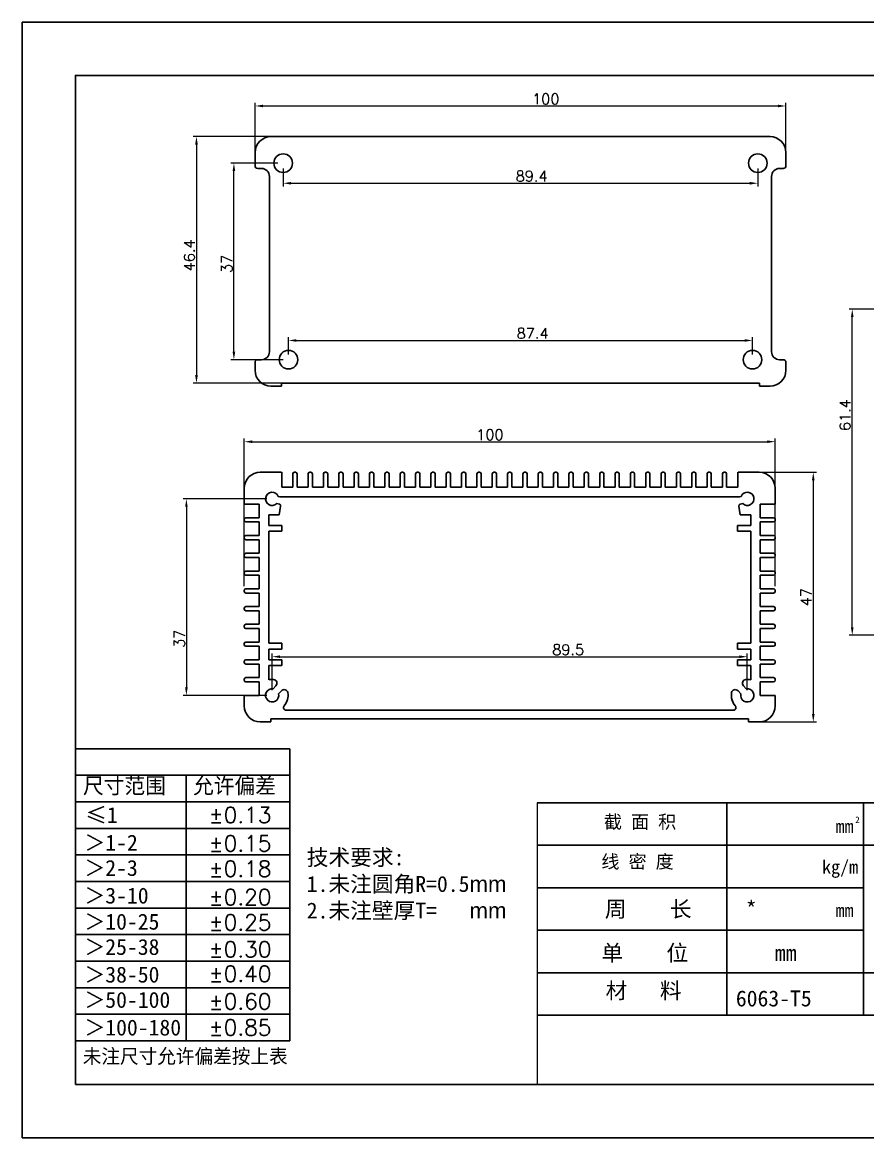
# Model space of a CAD drawing. Header units: millimetres. Extents: x 2501 to 3137, y 385 to 1054.
# Drawn here: x 2840.1 to 2999.3, y 384.6 to 594.6 of the extents above; entities that cross this region are included whole.
import ezdxf

# ---------------------------------------------------------------- set-up
doc = ezdxf.new("R2010")
doc.units = ezdxf.units.MM
doc.header["$PDMODE"] = 2
doc.header["$PDSIZE"] = 3
doc.styles.get("Standard").update_dxf_attribs({"font": 'txt.shx', "height": 2})
doc.dimstyles.new('ISO-25$0', dxfattribs={"dimtxt": 3.5, "dimasz": 1.5, "dimexe": 0.6, "dimexo": 1, "dimgap": 0.3, "dimtad": 1, "dimdsep": 46, "dimtxsty": 'Standard', "dimcen": 0, "dimclrd": 256, "dimclre": 256, "dimclrt": 256, "dimaunit": 1, "dimadec": 0, "dimazin": 3, "dimtfac": 1, "dimtofl": 0, "dimtmove": 0, "dimatfit": 3, "dimfxl": 0, "dimlwd": 9, "dimlwe": 9, "dimarcsym": 0})

# ---------------------------------------------------------------- blocks, each defined once
blk = doc.blocks.new('*D1')
at = {"lineweight": 9}
for p, q in [((2886.13, 504.83), (2870.37, 504.83)), ((2870.97, 503.33), (2870.97, 469.33)), ((2886.13, 467.83), (2870.37, 467.83))]:
    blk.add_line(p, q, dxfattribs=at)
for points in [[(2870.72, 503.33), (2871.22, 503.33), (2870.97, 504.83)], [(2870.72, 469.33), (2871.22, 469.33), (2870.97, 467.83)]]:
    blk.add_solid(points)
at = {"layer": 'Defpoints', "color": 0}
for p in [(2887.13, 504.83), (2870.97, 467.83), (2887.13, 467.83)]:
    blk.add_point(p, dxfattribs=at)
at = {"insert": (2869.65, 478.49), "char_height": 2, "attachment_point": 5, "rotation": 90}
blk.add_mtext('37', dxfattribs=at)
blk = doc.blocks.new('*D2')
at = {"lineweight": 9}
for p, q in [((2977.88, 509.83), (2989.65, 509.83)), ((2989.05, 508.33), (2989.05, 464.33)), ((2977.88, 462.83), (2989.65, 462.83))]:
    blk.add_line(p, q, dxfattribs=at)
for points in [[(2988.8, 508.33), (2989.3, 508.33), (2989.05, 509.83)], [(2988.8, 464.33), (2989.3, 464.33), (2989.05, 462.83)]]:
    blk.add_solid(points)
at = {"layer": 'Defpoints', "color": 0}
for p in [(2976.88, 509.83), (2976.88, 462.83), (2989.05, 462.83)]:
    blk.add_point(p, dxfattribs=at)
at = {"insert": (2987.71, 486.33), "char_height": 2, "attachment_point": 5, "rotation": 90}
blk.add_mtext('47', dxfattribs=at)
blk = doc.blocks.new('*D3')
at = {"lineweight": 9}
for p, q in [((2887.13, 468.83), (2887.13, 475.71)), ((2888.63, 475.11), (2975.13, 475.11)), ((2976.63, 468.83), (2976.63, 475.71))]:
    blk.add_line(p, q, dxfattribs=at)
for points in [[(2888.63, 475.36), (2888.63, 474.86), (2887.13, 475.11)], [(2975.13, 475.36), (2975.13, 474.86), (2976.63, 475.11)]]:
    blk.add_solid(points)
at = {"layer": 'Defpoints', "color": 0}
for p in [(2976.63, 475.11), (2887.13, 467.83), (2976.63, 467.83)]:
    blk.add_point(p, dxfattribs=at)
at = {"insert": (2942.89, 476.43), "char_height": 2, "attachment_point": 5}
blk.add_mtext('89.5', dxfattribs=at)
blk = doc.blocks.new('*D4')
at = {"lineweight": 9}
for p, q in [((2890.2, 532.03), (2890.2, 535.25)), ((2891.7, 534.65), (2976.1, 534.65)), ((2977.6, 532.03), (2977.6, 535.25))]:
    blk.add_line(p, q, dxfattribs=at)
for points in [[(2891.7, 534.9), (2891.7, 534.4), (2890.2, 534.65)], [(2976.1, 534.9), (2976.1, 534.4), (2977.6, 534.65)]]:
    blk.add_solid(points)
at = {"layer": 'Defpoints', "color": 0}
for p in [(2977.6, 534.65), (2890.2, 531.03), (2977.6, 531.03)]:
    blk.add_point(p, dxfattribs=at)
at = {"insert": (2936.19, 535.99), "char_height": 2, "attachment_point": 5}
blk.add_mtext('87.4', dxfattribs=at)
blk = doc.blocks.new('*D5')
at = {"lineweight": 9}
for p, q in [((2889.2, 567.03), (2889.2, 563.65)), ((2978.6, 567.03), (2978.6, 563.65)), ((2890.7, 564.25), (2977.1, 564.25))]:
    blk.add_line(p, q, dxfattribs=at)
for points in [[(2890.7, 564.5), (2890.7, 564), (2889.2, 564.25)], [(2977.1, 564.5), (2977.1, 564), (2978.6, 564.25)]]:
    blk.add_solid(points)
at = {"layer": 'Defpoints', "color": 0}
for p in [(2889.2, 568.03), (2978.6, 568.03), (2978.6, 564.25)]:
    blk.add_point(p, dxfattribs=at)
at = {"insert": (2936, 565.59), "char_height": 2, "attachment_point": 5}
blk.add_mtext('89.4', dxfattribs=at)
blk = doc.blocks.new('*D27')
at = {"lineweight": 9}
for p, q in [((2883.9, 569.78), (2883.9, 579.4)), ((2885.4, 578.8), (2982.4, 578.8)), ((2983.9, 569.78), (2983.9, 579.4))]:
    blk.add_line(p, q, dxfattribs=at)
for points in [[(2885.4, 579.05), (2885.4, 578.55), (2883.9, 578.8)], [(2982.4, 579.05), (2982.4, 578.55), (2983.9, 578.8)]]:
    blk.add_solid(points)
at = {"layer": 'Defpoints', "color": 0}
for p in [(2983.9, 578.8), (2883.9, 568.78), (2983.9, 568.78)]:
    blk.add_point(p, dxfattribs=at)
at = {"insert": (2938.66, 580.12), "char_height": 2, "attachment_point": 5}
blk.add_mtext('100', dxfattribs=at)
blk = doc.blocks.new('*D28')
at = {"lineweight": 9}
for p, q in [((2900.24, 573.03), (2872.27, 573.03)), ((2872.87, 571.53), (2872.87, 528.13)), ((2900.57, 526.63), (2872.27, 526.63))]:
    blk.add_line(p, q, dxfattribs=at)
for points in [[(2872.62, 571.53), (2873.12, 571.53), (2872.87, 573.03)], [(2872.62, 528.13), (2873.12, 528.13), (2872.87, 526.63)]]:
    blk.add_solid(points)
at = {"layer": 'Defpoints', "color": 0}
for p in [(2901.24, 573.03), (2872.87, 526.63), (2901.57, 526.63)]:
    blk.add_point(p, dxfattribs=at)
at = {"insert": (2871.53, 550.68), "char_height": 2, "attachment_point": 5, "rotation": 90}
blk.add_mtext('46.4', dxfattribs=at)
blk = doc.blocks.new('*D29')
at = {"lineweight": 9}
for p, q in [((2888.2, 568.03), (2879.32, 568.03)), ((2879.92, 532.53), (2879.92, 566.53)), ((2889.2, 531.03), (2879.32, 531.03))]:
    blk.add_line(p, q, dxfattribs=at)
for points in [[(2879.67, 566.53), (2880.17, 566.53), (2879.92, 568.03)], [(2879.67, 532.53), (2880.17, 532.53), (2879.92, 531.03)]]:
    blk.add_solid(points)
at = {"layer": 'Defpoints', "color": 0}
for p in [(2879.92, 568.03), (2889.2, 568.03), (2890.2, 531.03)]:
    blk.add_point(p, dxfattribs=at)
at = {"insert": (2878.6, 549.06), "char_height": 2, "attachment_point": 5, "rotation": 90}
blk.add_mtext('37', dxfattribs=at)
blk = doc.blocks.new('*D33')
at = {"lineweight": 9}
for p, q in [((3046.22, 540.55), (2995.79, 540.55)), ((2996.39, 480.65), (2996.39, 539.05)), ((3046.22, 479.15), (2995.79, 479.15))]:
    blk.add_line(p, q, dxfattribs=at)
for points in [[(2996.14, 539.05), (2996.64, 539.05), (2996.39, 540.55)], [(2996.14, 480.65), (2996.64, 480.65), (2996.39, 479.15)]]:
    blk.add_solid(points)
at = {"layer": 'Defpoints', "color": 0}
for p in [(2996.39, 540.55), (3047.22, 540.55), (3047.22, 479.15)]:
    blk.add_point(p, dxfattribs=at)
at = {"insert": (2995.04, 520.6), "char_height": 2, "attachment_point": 5, "rotation": 90}
blk.add_mtext('61.4', dxfattribs=at)
blk = doc.blocks.new('*D39')
at = {"lineweight": 9}
for p, q in [((2881.88, 488.4), (2881.88, 516.19)), ((2883.38, 515.59), (2980.38, 515.59)), ((2981.88, 488.4), (2981.88, 516.19))]:
    blk.add_line(p, q, dxfattribs=at)
for points in [[(2883.38, 515.84), (2883.38, 515.34), (2881.88, 515.59)], [(2980.38, 515.84), (2980.38, 515.34), (2981.88, 515.59)]]:
    blk.add_solid(points)
at = {"layer": 'Defpoints', "color": 0}
for p in [(2981.88, 515.59), (2881.88, 487.4), (2981.88, 487.4)]:
    blk.add_point(p, dxfattribs=at)
at = {"insert": (2928.14, 516.91), "char_height": 2, "attachment_point": 5}
blk.add_mtext('100', dxfattribs=at)

msp = doc.modelspace()

# ---------------------------------------------------------------- linework, layer by layer
for p, q in [((2976.8506, 573.0314), (2886.9006, 573.0314)), ((2890.9506, 573.0314), (2980.9006, 573.0314)), ((2976.9006, 573.0314), (2980.9006, 573.0314)), ((2976.9006, 573.0314), (2980.9006, 573.0314)), ((2883.9006, 570.0314), (2883.9006, 567.5314)), ((2983.9006, 570.0314), (2983.9006, 567.5314)), ((2983.9006, 570.0314), (2983.9006, 567.5314)), ((2983.9006, 570.0314), (2983.9006, 567.5314)), ((2885.1006, 567.0314), (2884.4006, 567.0314)), ((2982.7006, 567.0314), (2983.4006, 567.0314)), ((2886.6006, 565.5314), (2886.6006, 532.5314)), ((2981.2006, 565.5314), (2981.2006, 532.5314)), ((2886.6006, 536.9214), (2886.6006, 534.3764)), ((2981.2006, 536.9214), (2981.2006, 534.3764)), ((2883.9006, 530.5314), (2883.9006, 529.0314)), ((2884.4006, 531.0314), (2885.1006, 531.0314)), ((2983.4006, 531.0314), (2982.7006, 531.0314)), ((2983.9006, 530.5314), (2983.9006, 529.0314)), ((2983.9006, 530.5314), (2983.9006, 529.0314)), ((2983.9006, 530.5314), (2983.9006, 529.0314)), ((2888.9006, 526.0314), (2886.9006, 526.0314)), ((2978.9006, 526.6314), (2888.9006, 526.6314)), ((2888.9006, 526.6314), (2978.9006, 526.6314)), ((2888.9006, 526.6314), (2978.9006, 526.6314)), ((2978.9006, 526.6314), (2888.9006, 526.6314)), ((2888.9006, 526.0314), (2888.9006, 526.6314)), ((2978.9006, 526.0314), (2978.9006, 526.6314)), ((2978.9006, 526.0314), (2978.9006, 526.6314)), ((2978.9006, 526.0314), (2978.9006, 526.6314)), ((2978.9006, 526.0314), (2980.9006, 526.0314)), ((2978.9006, 526.0314), (2980.9006, 526.0314)), ((2978.9006, 526.0314), (2980.9006, 526.0314)), ((2850.0609, 402.784), (2850.0609, 457.784)), ((2850.0609, 457.784), (2890.4696, 457.784)), ((2890.4696, 457.784), (2890.4696, 402.784)), ((2850.0609, 452.784), (2890.4696, 452.784)), ((2870.9267, 402.784), (2870.9267, 452.784)), ((2850.0609, 447.784), (2890.4696, 447.784)), ((2850.0609, 442.784), (2890.4696, 442.784)), ((2850.0609, 437.784), (2890.4696, 437.784)), ((2850.0609, 432.784), (2890.4696, 432.784)), ((2850.0609, 427.784), (2890.4696, 427.784)), ((2850.0609, 422.784), (2890.4696, 422.784)), ((2850.0609, 417.784), (2890.4696, 417.784)), ((2850.0609, 412.784), (2890.4696, 412.784)), ((2850.0609, 407.784), (2890.4696, 407.784)), ((2850.0609, 402.784), (2890.4696, 402.784))]:
    msp.add_line(p, q)
at = {"color": 3}
for p, q in [((2888.8756, 509.8313), (2884.8756, 509.8313)), ((2888.9256, 509.8313), (2888.9256, 507.0313)), ((2891.0156, 507.0313), (2891.0156, 509.5313)), ((2891.3156, 509.8313), (2891.5156, 509.8313)), ((2891.8156, 507.0313), (2891.8156, 509.5313)), ((2893.9056, 507.0313), (2893.9056, 509.5313)), ((2894.2056, 509.8313), (2894.4056, 509.8313)), ((2894.7056, 507.0313), (2894.7056, 509.5313)), ((2896.7956, 507.0313), (2896.7956, 509.5313)), ((2897.0956, 509.8313), (2897.2956, 509.8313)), ((2897.5956, 507.0313), (2897.5956, 509.5313)), ((2899.6856, 507.0313), (2899.6856, 509.5313)), ((2899.9856, 509.8313), (2900.1856, 509.8313)), ((2900.4856, 507.0313), (2900.4856, 509.5313)), ((2902.5756, 507.0313), (2902.5756, 509.5313)), ((2902.8756, 509.8313), (2903.0756, 509.8313)), ((2903.3756, 507.0313), (2903.3756, 509.5313)), ((2905.4656, 507.0313), (2905.4656, 509.5313)), ((2905.7656, 509.8313), (2905.9656, 509.8313)), ((2906.2656, 507.0313), (2906.2656, 509.5313)), ((2908.3556, 507.0313), (2908.3556, 509.5313)), ((2908.6556, 509.8313), (2908.8556, 509.8313)), ((2909.1556, 507.0313), (2909.1556, 509.5313)), ((2911.2456, 507.0313), (2911.2456, 509.5313)), ((2911.5456, 509.8313), (2911.7456, 509.8313)), ((2912.0456, 507.0313), (2912.0456, 509.5313)), ((2914.1356, 507.0313), (2914.1356, 509.5313)), ((2914.4356, 509.8313), (2914.6356, 509.8313)), ((2914.9356, 507.0313), (2914.9356, 509.5313)), ((2917.0256, 507.0313), (2917.0256, 509.5313)), ((2917.3256, 509.8313), (2917.5256, 509.8313)), ((2917.8256, 507.0313), (2917.8256, 509.5313)), ((2919.9156, 507.0313), (2919.9156, 509.5313)), ((2920.2156, 509.8313), (2920.4156, 509.8313)), ((2920.7156, 507.0313), (2920.7156, 509.5313)), ((2922.8056, 507.0313), (2922.8056, 509.5313)), ((2923.1056, 509.8313), (2923.3056, 509.8313)), ((2923.6056, 507.0313), (2923.6056, 509.5313)), ((2925.6956, 507.0313), (2925.6956, 509.5313)), ((2925.9956, 509.8313), (2926.1956, 509.8313)), ((2926.4956, 507.0313), (2926.4956, 509.5313)), ((2928.5856, 507.0313), (2928.5856, 509.5313)), ((2928.8856, 509.8313), (2929.0856, 509.8313)), ((2929.3856, 507.0313), (2929.3856, 509.5313)), ((2931.4756, 507.0313), (2931.4756, 509.5313)), ((2931.7756, 509.8313), (2931.9756, 509.8313)), ((2932.2756, 507.0313), (2932.2756, 509.5313)), ((2934.3656, 507.0313), (2934.3656, 509.5313)), ((2934.6656, 509.8313), (2934.8656, 509.8313)), ((2935.1656, 507.0313), (2935.1656, 509.5313)), ((2937.2556, 507.0313), (2937.2556, 509.5313)), ((2937.5556, 509.8313), (2937.7556, 509.8313)), ((2938.0556, 507.0313), (2938.0556, 509.5313)), ((2940.1456, 507.0313), (2940.1456, 509.5313)), ((2940.4456, 509.8313), (2940.6456, 509.8313)), ((2940.9456, 507.0313), (2940.9456, 509.5313)), ((2943.0356, 507.0313), (2943.0356, 509.5313)), ((2943.3356, 509.8313), (2943.5356, 509.8313)), ((2943.8356, 507.0313), (2943.8356, 509.5313)), ((2945.9256, 507.0313), (2945.9256, 509.5313)), ((2946.2256, 509.8313), (2946.4256, 509.8313)), ((2946.7256, 507.0313), (2946.7256, 509.5313)), ((2948.8156, 507.0313), (2948.8156, 509.5313)), ((2949.1156, 509.8313), (2949.3156, 509.8313)), ((2949.6156, 507.0313), (2949.6156, 509.5313)), ((2951.7056, 507.0313), (2951.7056, 509.5313)), ((2952.0056, 509.8313), (2952.2056, 509.8313)), ((2952.5056, 507.0313), (2952.5056, 509.5313)), ((2954.5956, 507.0313), (2954.5956, 509.5313)), ((2954.8956, 509.8313), (2955.0956, 509.8313)), ((2955.3956, 507.0313), (2955.3956, 509.5313)), ((2957.4856, 507.0313), (2957.4856, 509.5313)), ((2957.7856, 509.8313), (2957.9856, 509.8313)), ((2958.2856, 507.0313), (2958.2856, 509.5313)), ((2960.3756, 507.0313), (2960.3756, 509.5313)), ((2960.6756, 509.8313), (2960.8756, 509.8313)), ((2961.1756, 507.0313), (2961.1756, 509.5313)), ((2963.2656, 507.0313), (2963.2656, 509.5313)), ((2963.5656, 509.8313), (2963.7656, 509.8313)), ((2964.0656, 507.0313), (2964.0656, 509.5313)), ((2966.1556, 507.0313), (2966.1556, 509.5313)), ((2966.4556, 509.8313), (2966.6556, 509.8313)), ((2966.9556, 507.0313), (2966.9556, 509.5313)), ((2969.0456, 507.0313), (2969.0456, 509.5313)), ((2969.3456, 509.8313), (2969.5456, 509.8313)), ((2969.8456, 507.0313), (2969.8456, 509.5313)), ((2971.9356, 507.0313), (2971.9356, 509.5313)), ((2971.9356, 507.0313), (2971.9356, 509.5313)), ((2972.4356, 509.8313), (2972.2356, 509.8313)), ((2972.2356, 509.8313), (2972.4356, 509.8313)), ((2972.7356, 507.0313), (2972.7356, 509.5313)), ((2972.7356, 507.0313), (2972.7356, 509.5313)), ((2974.8256, 509.8313), (2974.8256, 507.0313)), ((2974.8256, 509.8313), (2974.8256, 507.0313)), ((2974.8756, 509.8313), (2978.8756, 509.8313)), ((2974.8756, 509.8313), (2978.8756, 509.8313)), ((2881.8756, 506.8313), (2881.8756, 503.8313)), ((2891.0156, 507.0313), (2888.9256, 507.0313)), ((2893.9056, 507.0313), (2891.8156, 507.0313)), ((2896.7956, 507.0313), (2894.7056, 507.0313)), ((2899.6856, 507.0313), (2897.5956, 507.0313)), ((2902.5756, 507.0313), (2900.4856, 507.0313)), ((2905.4656, 507.0313), (2903.3756, 507.0313)), ((2908.3556, 507.0313), (2906.2656, 507.0313)), ((2911.2456, 507.0313), (2909.1556, 507.0313)), ((2914.1356, 507.0313), (2912.0456, 507.0313)), ((2917.0256, 507.0313), (2914.9356, 507.0313)), ((2919.9156, 507.0313), (2917.8256, 507.0313)), ((2922.8056, 507.0313), (2920.7156, 507.0313)), ((2925.6956, 507.0313), (2923.6056, 507.0313)), ((2928.5856, 507.0313), (2926.4956, 507.0313)), ((2931.4756, 507.0313), (2929.3856, 507.0313)), ((2932.2756, 507.0313), (2934.3656, 507.0313)), ((2935.1656, 507.0313), (2937.2556, 507.0313)), ((2938.0556, 507.0313), (2940.1456, 507.0313)), ((2940.9456, 507.0313), (2943.0356, 507.0313)), ((2943.8356, 507.0313), (2945.9256, 507.0313)), ((2946.7256, 507.0313), (2948.8156, 507.0313)), ((2949.6156, 507.0313), (2951.7056, 507.0313)), ((2952.5056, 507.0313), (2954.5956, 507.0313)), ((2955.3956, 507.0313), (2957.4856, 507.0313)), ((2958.2856, 507.0313), (2960.3756, 507.0313)), ((2961.1756, 507.0313), (2963.2656, 507.0313)), ((2964.0656, 507.0313), (2966.1556, 507.0313)), ((2966.9556, 507.0313), (2969.0456, 507.0313)), ((2969.8456, 507.0313), (2971.9356, 507.0313)), ((2969.8456, 507.0313), (2971.9356, 507.0313)), ((2972.7356, 507.0313), (2974.8256, 507.0313)), ((2972.7356, 507.0313), (2974.8256, 507.0313)), ((2981.8756, 506.8313), (2981.8756, 503.8313)), ((2981.8756, 506.8313), (2981.8756, 503.8313)), ((2888.2876, 505.292), (2888.5634, 505.2313)), ((2888.5634, 505.2313), (2973.6524, 505.2313)), ((2888.5634, 505.2313), (2973.6524, 505.2313)), ((2975.1878, 505.2313), (2890.0988, 505.2313)), ((2975.1878, 505.2313), (2890.0988, 505.2313)), ((2975.4637, 505.292), (2975.1878, 505.2313)), ((2975.4637, 505.292), (2975.1878, 505.2313)), ((2884.6756, 503.8313), (2881.8756, 503.8313)), ((2884.6756, 501.2813), (2884.6756, 503.8313)), ((2887.9864, 503.9248), (2888.4844, 503.8151)), ((2888.7167, 503.4787), (2888.4756, 501.8313)), ((2975.0346, 503.4787), (2975.2756, 501.8313)), ((2975.0346, 503.4787), (2975.2756, 501.8313)), ((2975.7649, 503.9248), (2975.2669, 503.8151)), ((2975.7649, 503.9248), (2975.2669, 503.8151)), ((2979.0756, 501.2813), (2979.0756, 503.8313)), ((2979.0756, 503.8313), (2981.8756, 503.8313)), ((2979.0756, 501.2813), (2979.0756, 503.8313)), ((2979.0756, 503.8313), (2981.8756, 503.8313)), ((2881.8756, 500.7813), (2881.8756, 500.9813)), ((2884.6756, 501.2813), (2882.1756, 501.2813)), ((2884.6756, 500.4813), (2882.1756, 500.4813)), ((2884.6756, 497.9363), (2884.6756, 500.4813)), ((2888.4756, 501.8313), (2886.4756, 501.8313)), ((2886.4756, 501.8313), (2886.4756, 499.8313)), ((2888.9756, 499.8313), (2886.4756, 499.8313)), ((2888.9756, 498.7313), (2888.9756, 499.8313)), ((2974.7756, 498.7313), (2974.7756, 499.8313)), ((2974.7756, 499.8313), (2977.2756, 499.8313)), ((2975.2756, 501.8313), (2977.2756, 501.8313)), ((2975.2756, 501.8313), (2977.2756, 501.8313)), ((2975.2756, 499.8313), (2977.2756, 499.8313)), ((2977.2756, 501.8313), (2977.2756, 499.8313)), ((2977.2756, 501.8313), (2977.2756, 499.8313)), ((2977.2756, 501.8313), (2977.2756, 499.8313)), ((2977.2756, 501.8313), (2977.2756, 499.8313)), ((2977.2756, 501.2813), (2977.2756, 501.8313)), ((2979.0756, 501.2813), (2981.5756, 501.2813)), ((2979.0756, 501.2813), (2981.5756, 501.2813)), ((2979.0756, 497.9363), (2979.0756, 500.4813)), ((2979.0756, 500.4813), (2981.5756, 500.4813)), ((2979.0756, 497.9363), (2979.0756, 500.4813)), ((2979.0756, 500.4813), (2981.5756, 500.4813)), ((2981.8756, 500.7813), (2981.8756, 500.9813)), ((2981.8756, 500.7813), (2981.8756, 500.9813)), ((2884.6756, 497.9363), (2882.1756, 497.9363)), ((2886.4756, 498.7313), (2886.4756, 477.6313)), ((2886.4756, 498.7313), (2888.9756, 498.7313)), ((2888.4756, 498.7313), (2886.4756, 498.7313)), ((2977.2756, 498.7313), (2974.7756, 498.7313)), ((2975.2756, 498.7313), (2977.2756, 498.7313)), ((2977.2756, 498.7313), (2975.2756, 498.7313)), ((2975.2756, 498.7313), (2977.2756, 498.7313)), ((2977.2756, 498.7313), (2977.2756, 477.6313)), ((2977.2756, 498.7313), (2977.2756, 477.6313)), ((2977.2756, 498.7313), (2977.2756, 477.6313)), ((2977.2756, 498.7313), (2977.2756, 477.6313)), ((2979.0756, 497.9363), (2981.5756, 497.9363)), ((2979.0756, 497.9363), (2981.5756, 497.9363)), ((2881.8756, 497.4363), (2881.8756, 497.6363)), ((2884.6756, 497.1363), (2882.1756, 497.1363)), ((2884.6756, 494.5913), (2884.6756, 497.1363)), ((2979.0756, 494.5913), (2979.0756, 497.1363)), ((2979.0756, 497.1363), (2981.5756, 497.1363)), ((2979.0756, 494.5913), (2979.0756, 497.1363)), ((2979.0756, 497.1363), (2981.5756, 497.1363)), ((2981.8756, 497.4363), (2981.8756, 497.6363)), ((2981.8756, 497.4363), (2981.8756, 497.6363)), ((2881.8756, 494.0913), (2881.8756, 494.2913)), ((2884.6756, 494.5913), (2882.1756, 494.5913)), ((2884.6756, 493.7913), (2882.1756, 493.7913)), ((2884.6756, 491.2463), (2884.6756, 493.7913)), ((2979.0756, 494.5913), (2981.5756, 494.5913)), ((2979.0756, 494.5913), (2981.5756, 494.5913)), ((2979.0756, 491.2463), (2979.0756, 493.7913)), ((2979.0756, 493.7913), (2981.5756, 493.7913)), ((2979.0756, 491.2463), (2979.0756, 493.7913)), ((2979.0756, 493.7913), (2981.5756, 493.7913)), ((2981.8756, 494.0913), (2981.8756, 494.2913)), ((2981.8756, 494.0913), (2981.8756, 494.2913)), ((2881.8756, 490.7463), (2881.8756, 490.9463)), ((2884.6756, 491.2463), (2882.1756, 491.2463)), ((2884.6756, 490.4463), (2882.1756, 490.4463)), ((2884.6756, 487.9013), (2884.6756, 490.4463)), ((2979.0756, 491.2463), (2981.5756, 491.2463)), ((2979.0756, 491.2463), (2981.5756, 491.2463)), ((2979.0756, 487.9013), (2979.0756, 490.4463)), ((2979.0756, 490.4463), (2981.5756, 490.4463)), ((2979.0756, 487.9013), (2979.0756, 490.4463)), ((2979.0756, 490.4463), (2981.5756, 490.4463)), ((2981.8756, 490.7463), (2981.8756, 490.9463)), ((2981.8756, 490.7463), (2981.8756, 490.9463)), ((2881.8756, 487.4013), (2881.8756, 487.6013)), ((2884.6756, 487.9013), (2882.1756, 487.9013)), ((2979.0756, 487.9013), (2981.5756, 487.9013)), ((2979.0756, 487.9013), (2981.5756, 487.9013)), ((2981.8756, 487.4013), (2981.8756, 487.6013)), ((2981.8756, 487.4013), (2981.8756, 487.6013)), ((2884.6756, 487.1013), (2882.1756, 487.1013)), ((2884.6756, 486.9813), (2884.6756, 487.1013)), ((2884.6756, 487.1013), (2884.6756, 484.5563)), ((2979.0756, 487.1013), (2981.5756, 487.1013)), ((2979.0756, 486.9813), (2979.0756, 487.1013)), ((2979.0756, 487.1013), (2979.0756, 484.5563)), ((2979.0756, 487.1013), (2981.5756, 487.1013)), ((2979.0756, 486.9813), (2979.0756, 487.1013)), ((2979.0756, 487.1013), (2979.0756, 484.5563)), ((2881.8756, 484.0563), (2881.8756, 484.2563)), ((2884.6756, 484.5563), (2882.1756, 484.5563)), ((2884.6756, 483.7563), (2882.1756, 483.7563)), ((2884.6756, 483.7563), (2884.6756, 481.2113)), ((2979.0756, 484.5563), (2981.5756, 484.5563)), ((2979.0756, 484.5563), (2981.5756, 484.5563)), ((2979.0756, 483.7563), (2979.0756, 481.2113)), ((2979.0756, 483.7563), (2979.0756, 481.2113)), ((2979.0756, 483.7563), (2981.5756, 483.7563)), ((2979.0756, 483.7563), (2981.5756, 483.7563)), ((2981.8756, 484.0563), (2981.8756, 484.2563)), ((2981.8756, 484.0563), (2981.8756, 484.2563)), ((2881.8756, 480.7113), (2881.8756, 480.9113)), ((2884.6756, 481.2113), (2882.1756, 481.2113)), ((2979.0756, 481.2113), (2981.5756, 481.2113)), ((2979.0756, 481.2113), (2981.5756, 481.2113)), ((2981.8756, 480.7113), (2981.8756, 480.9113)), ((2981.8756, 480.7113), (2981.8756, 480.9113)), ((2884.6756, 480.4113), (2882.1756, 480.4113)), ((2884.6756, 480.4113), (2884.6756, 477.8663)), ((2979.0756, 480.4113), (2979.0756, 477.8663)), ((2979.0756, 480.4113), (2981.5756, 480.4113)), ((2979.0756, 480.4113), (2979.0756, 477.8663)), ((2979.0756, 480.4113), (2981.5756, 480.4113)), ((2881.8756, 477.3663), (2881.8756, 477.5663)), ((2884.6756, 477.8663), (2882.1756, 477.8663)), ((2884.6756, 477.0663), (2882.1756, 477.0663)), ((2884.6756, 477.0663), (2884.6756, 474.5213)), ((2888.9756, 477.6313), (2886.4756, 477.6313)), ((2888.9756, 476.5313), (2888.9756, 477.6313)), ((2974.7756, 476.5313), (2974.7756, 477.6313)), ((2974.7756, 477.6313), (2977.2756, 477.6313)), ((2979.0756, 477.8663), (2981.5756, 477.8663)), ((2979.0756, 477.8663), (2981.5756, 477.8663)), ((2979.0756, 477.0663), (2979.0756, 474.5213)), ((2979.0756, 477.0663), (2981.5756, 477.0663)), ((2979.0756, 477.0663), (2979.0756, 474.5213)), ((2979.0756, 477.0663), (2981.5756, 477.0663)), ((2981.8756, 477.3663), (2981.8756, 477.5663)), ((2981.8756, 477.3663), (2981.8756, 477.5663)), ((2888.9756, 476.5313), (2886.4756, 476.5313)), ((2886.4756, 476.5313), (2886.4756, 474.5313)), ((2974.7756, 476.5313), (2977.2756, 476.5313)), ((2977.2756, 476.5313), (2977.2756, 474.5313)), ((2977.2756, 476.5313), (2977.2756, 474.5313)), ((2977.2756, 476.5313), (2977.2756, 474.5313)), ((2977.2756, 476.5313), (2977.2756, 474.5313)), ((2881.8756, 474.0213), (2881.8756, 474.2213)), ((2884.6756, 474.5213), (2882.1756, 474.5213)), ((2884.6756, 473.7213), (2882.1756, 473.7213)), ((2884.6756, 473.7213), (2884.6756, 471.1763)), ((2888.9756, 474.5313), (2886.4756, 474.5313)), ((2888.9756, 473.4313), (2886.4756, 473.4313)), ((2886.4756, 473.4313), (2886.4756, 470.76)), ((2888.9756, 474.5313), (2888.9756, 473.4313)), ((2974.7756, 474.5313), (2974.7756, 473.4313)), ((2974.7756, 474.5313), (2977.2756, 474.5313)), ((2974.7756, 473.4313), (2977.2756, 473.4313)), ((2977.2756, 473.4313), (2977.2756, 470.76)), ((2977.2756, 473.4313), (2977.2756, 470.76)), ((2977.2756, 473.4313), (2977.2756, 470.76)), ((2977.2756, 473.4313), (2977.2756, 470.76)), ((2979.0756, 474.5213), (2981.5756, 474.5213)), ((2979.0756, 474.5213), (2981.5756, 474.5213)), ((2979.0756, 473.7213), (2979.0756, 471.1763)), ((2979.0756, 473.7213), (2981.5756, 473.7213)), ((2979.0756, 473.7213), (2979.0756, 471.1763)), ((2979.0756, 473.7213), (2981.5756, 473.7213)), ((2981.8756, 474.0213), (2981.8756, 474.2213)), ((2981.8756, 474.0213), (2981.8756, 474.2213)), ((2881.8756, 470.6763), (2881.8756, 470.8763)), ((2884.6756, 471.1763), (2882.1756, 471.1763)), ((2979.0756, 471.1763), (2981.5756, 471.1763)), ((2979.0756, 471.1763), (2981.5756, 471.1763)), ((2981.8756, 470.6763), (2981.8756, 470.8763)), ((2981.8756, 470.6763), (2981.8756, 470.8763)), ((2884.6756, 470.3763), (2882.1756, 470.3763)), ((2884.6756, 470.3763), (2884.6756, 467.8313)), ((2887.3108, 469.0675), (2887.8447, 469.6487)), ((2888.3418, 468.1203), (2888.8757, 468.7015)), ((2975.4095, 468.1203), (2974.8756, 468.7015)), ((2975.4095, 468.1203), (2974.8756, 468.7015)), ((2975.4095, 468.1203), (2974.8756, 468.7015)), ((2976.4405, 469.0675), (2975.9065, 469.6487)), ((2976.4405, 469.0675), (2975.9065, 469.6487)), ((2976.4405, 469.0675), (2975.9065, 469.6487)), ((2979.0756, 470.3763), (2979.0756, 467.8313)), ((2979.0756, 470.3763), (2981.5756, 470.3763)), ((2979.0756, 470.3763), (2979.0756, 467.8313)), ((2979.0756, 470.3763), (2981.5756, 470.3763)), ((2881.8756, 467.8313), (2881.8756, 465.8313)), ((2881.8756, 467.8313), (2884.6756, 467.8313)), ((2981.8756, 467.8313), (2979.0756, 467.8313)), ((2979.0756, 467.8313), (2981.8756, 467.8313)), ((2981.8756, 467.8313), (2981.8756, 465.8313)), ((2981.8756, 467.8313), (2981.8756, 465.8313)), ((2889.7638, 465.0313), (2973.9875, 465.0313)), ((2973.9875, 465.0313), (2889.7638, 465.0313)), ((2886.8756, 462.8313), (2884.8756, 462.8313)), ((2886.8756, 463.4313), (2976.8756, 463.4313)), ((2976.8756, 463.4313), (2886.8756, 463.4313)), ((2886.8756, 462.8313), (2886.8756, 463.4313)), ((2976.8756, 462.8313), (2976.8756, 463.4313)), ((2976.8756, 462.8313), (2976.8756, 463.4313)), ((2976.8756, 462.8313), (2978.8756, 462.8313)), ((2976.8756, 462.8313), (2978.8756, 462.8313))]:
    msp.add_line(p, q, dxfattribs=at)
at = {"lineweight": -3}
for p, q in [((3127.0609, 447.6041), (2937.0609, 447.6041)), ((2972.7751, 447.6041), (2972.7751, 407.6041)), ((2998.4894, 447.6041), (2998.4894, 407.6041)), ((2937.0609, 439.6041), (3127.0609, 439.6041)), ((2937.0609, 431.6041), (2998.4894, 431.6041)), ((2937.0609, 423.6041), (2998.4894, 423.6041)), ((2937.0609, 415.6041), (3127.0609, 415.6041)), ((3127.0609, 407.6041), (2937.0609, 407.6041))]:
    msp.add_line(p, q, dxfattribs=at)
at = {"lineweight": 9, "ltscale": 0.25}
msp.add_line((2937.0609, 447.6041), (2937.0609, 394.5524), dxfattribs=at)
for points in [[(3137.0609, 384.5524), (3137.0609, 594.5524), (2840.0609, 594.5524), (2840.0609, 384.5524)], [(2850.0609, 394.5524), (3127.0609, 394.5524), (3127.0609, 584.5524), (2850.0609, 584.5524)]]:
    msp.add_lwpolyline(points, close=True)
for centre in [(2889.2006, 568.0314), (2978.6006, 568.0314), (2890.2006, 531.0314), (2977.6006, 531.0314)]:
    msp.add_circle(centre, 1.75)
for centre, radius, start, end in [((2886.9006, 570.0314), 3, 90, 180), ((2980.9006, 570.0314), 3, 0, 90), ((2980.9006, 570.0314), 3, 0, 90), ((2980.9006, 570.0314), 3, 0, 90), ((2884.4006, 567.5314), 0.5, 180, 270), ((2885.1006, 565.5314), 1.5, 360, 90), ((2982.7006, 565.5314), 1.5, 90, 180), ((2983.4006, 567.5314), 0.5, 270, 0), ((2885.1006, 532.5314), 1.5, 270, 0), ((2982.7006, 532.5314), 1.5, 180, 270), ((2884.4006, 530.5314), 0.5, 90, 180), ((2983.4006, 530.5314), 0.5, 0, 90), ((2886.9006, 529.0314), 3, 180, 270), ((2980.9006, 529.0314), 3, 270, 0), ((2980.9006, 529.0314), 3, 270, 0), ((2980.9006, 529.0314), 3, 270, 0)]:
    msp.add_arc(centre, radius, start, end)
at = {"color": 3}
for centre, radius, start, end in [((2884.8756, 506.8313), 3, 90, 180), ((2891.3156, 509.5313), 0.3, 90, 180), ((2891.5156, 509.5313), 0.3, 0, 90), ((2894.2056, 509.5313), 0.3, 90, 180), ((2894.4056, 509.5313), 0.3, 0, 90), ((2897.0956, 509.5313), 0.3, 90, 180), ((2897.2956, 509.5313), 0.3, 0, 90), ((2899.9856, 509.5313), 0.3, 90, 180), ((2900.1856, 509.5313), 0.3, 0, 90), ((2902.8756, 509.5313), 0.3, 90, 180), ((2903.0756, 509.5313), 0.3, 0, 90), ((2905.7656, 509.5313), 0.3, 90, 180), ((2905.9656, 509.5313), 0.3, 0, 90), ((2908.6556, 509.5313), 0.3, 90, 180), ((2908.8556, 509.5313), 0.3, 0, 90), ((2911.5456, 509.5313), 0.3, 90, 180), ((2911.7456, 509.5313), 0.3, 0, 90), ((2914.4356, 509.5313), 0.3, 90, 180), ((2914.6356, 509.5313), 0.3, 0, 90), ((2917.3256, 509.5313), 0.3, 90, 180), ((2917.5256, 509.5313), 0.3, 0, 90), ((2920.2156, 509.5313), 0.3, 90, 180), ((2920.4156, 509.5313), 0.3, 0, 90), ((2923.1056, 509.5313), 0.3, 90, 180), ((2923.3056, 509.5313), 0.3, 0, 90), ((2925.9956, 509.5313), 0.3, 90, 180), ((2926.1956, 509.5313), 0.3, 0, 90), ((2928.8856, 509.5313), 0.3, 90, 180), ((2929.0856, 509.5313), 0.3, 0, 90), ((2931.7756, 509.5313), 0.3, 90, 180), ((2931.9756, 509.5313), 0.3, 0, 90), ((2934.6656, 509.5313), 0.3, 90, 180), ((2934.8656, 509.5313), 0.3, 0, 90), ((2937.5556, 509.5313), 0.3, 90, 180), ((2937.7556, 509.5313), 0.3, 0, 90), ((2940.4456, 509.5313), 0.3, 90, 180), ((2940.6456, 509.5313), 0.3, 0, 90), ((2943.3356, 509.5313), 0.3, 90, 180), ((2943.5356, 509.5313), 0.3, 0, 90), ((2946.2256, 509.5313), 0.3, 90, 180), ((2946.4256, 509.5313), 0.3, 0, 90), ((2949.1156, 509.5313), 0.3, 90, 180), ((2949.3156, 509.5313), 0.3, 0, 90), ((2952.0056, 509.5313), 0.3, 90, 180), ((2952.2056, 509.5313), 0.3, 0, 90), ((2954.8956, 509.5313), 0.3, 90, 180), ((2955.0956, 509.5313), 0.3, 0, 90), ((2957.7856, 509.5313), 0.3, 90, 180), ((2957.9856, 509.5313), 0.3, 0, 90), ((2960.6756, 509.5313), 0.3, 90, 180), ((2960.8756, 509.5313), 0.3, 0, 90), ((2963.5656, 509.5313), 0.3, 90, 180), ((2963.7656, 509.5313), 0.3, 0, 90), ((2966.4556, 509.5313), 0.3, 90, 180), ((2966.6556, 509.5313), 0.3, 0, 90), ((2969.3456, 509.5313), 0.3, 90, 180), ((2969.5456, 509.5313), 0.3, 0, 90), ((2972.2356, 509.5313), 0.3, 90, 180), ((2972.2356, 509.5313), 0.3, 90, 180), ((2972.4356, 509.5313), 0.3, 0, 90), ((2972.4356, 509.5313), 0.3, 0, 90), ((2978.8756, 506.8313), 3, 0, 90), ((2978.8756, 506.8313), 3, 0, 90), ((2887.1256, 504.8313), 1.25, 21.630263, 313.518667), ((2976.6256, 504.8313), 1.25, 226.481333, 158.369737), ((2976.6256, 504.8313), 1.25, 226.481333, 158.369737), ((2888.4198, 503.5221), 0.3, 351.676056, 77.574465), ((2975.3314, 503.5221), 0.3, 102.425535, 188.323944), ((2975.3314, 503.5221), 0.3, 102.425535, 188.323944), ((2882.1756, 500.9813), 0.3, 90, 180), ((2882.1756, 500.7813), 0.3, 180, 270), ((2981.5756, 500.9813), 0.3, 360, 90), ((2981.5756, 500.9813), 0.3, 360, 90), ((2981.5756, 500.7813), 0.3, 270, 360), ((2981.5756, 500.7813), 0.3, 270, 360), ((2882.1756, 497.6363), 0.3, 90, 180), ((2981.5756, 497.6363), 0.3, 360, 90), ((2981.5756, 497.6363), 0.3, 360, 90), ((2882.1756, 497.4363), 0.3, 180, 270), ((2981.5756, 497.4363), 0.3, 270, 360), ((2981.5756, 497.4363), 0.3, 270, 360), ((2882.1756, 494.2913), 0.3, 90, 180), ((2882.1756, 494.0913), 0.3, 180, 270), ((2981.5756, 494.2913), 0.3, 360, 90), ((2981.5756, 494.2913), 0.3, 360, 90), ((2981.5756, 494.0913), 0.3, 270, 360), ((2981.5756, 494.0913), 0.3, 270, 360), ((2882.1756, 490.9463), 0.3, 90, 180), ((2882.1756, 490.7463), 0.3, 180, 270), ((2981.5756, 490.9463), 0.3, 360, 90), ((2981.5756, 490.9463), 0.3, 360, 90), ((2981.5756, 490.7463), 0.3, 270, 360), ((2981.5756, 490.7463), 0.3, 270, 360), ((2882.1756, 487.6013), 0.3, 90, 180), ((2882.1756, 487.4013), 0.3, 180, 270), ((2981.5756, 487.6013), 0.3, 360, 90), ((2981.5756, 487.6013), 0.3, 360, 90), ((2981.5756, 487.4013), 0.3, 270, 360), ((2981.5756, 487.4013), 0.3, 270, 360), ((2882.1756, 484.2563), 0.3, 90, 180), ((2882.1756, 484.0563), 0.3, 180, 270), ((2981.5756, 484.2563), 0.3, 360, 90), ((2981.5756, 484.2563), 0.3, 360, 90), ((2981.5756, 484.0563), 0.3, 270, 360), ((2981.5756, 484.0563), 0.3, 270, 360), ((2882.1756, 480.9113), 0.3, 90, 180), ((2981.5756, 480.9113), 0.3, 360, 90), ((2981.5756, 480.9113), 0.3, 360, 90), ((2882.1756, 480.7113), 0.3, 180, 270), ((2981.5756, 480.7113), 0.3, 270, 360), ((2981.5756, 480.7113), 0.3, 270, 360), ((2882.1756, 477.5663), 0.3, 90, 180), ((2882.1756, 477.3663), 0.3, 180, 270), ((2981.5756, 477.5663), 0.3, 360, 90), ((2981.5756, 477.5663), 0.3, 360, 90), ((2981.5756, 477.3663), 0.3, 270, 360), ((2981.5756, 477.3663), 0.3, 270, 360), ((2882.1756, 474.2213), 0.3, 90, 180), ((2882.1756, 474.0213), 0.3, 180, 270), ((2981.5756, 474.2213), 0.3, 360, 90), ((2981.5756, 474.2213), 0.3, 360, 90), ((2981.5756, 474.0213), 0.3, 270, 360), ((2981.5756, 474.0213), 0.3, 270, 360), ((2882.1756, 470.8763), 0.3, 90, 180), ((2882.1756, 470.6763), 0.3, 180, 270), ((2887.1256, 467.8313), 3, 84.920785, 102.513325), ((2887.3293, 470.1222), 0.7, 317.425535, 84.920785), ((2976.422, 470.1222), 0.7, 95.079215, 222.574465), ((2976.422, 470.1222), 0.7, 95.079215, 222.574465), ((2976.6256, 467.8313), 3, 77.486675, 95.079215), ((2976.6256, 467.8313), 3, 77.486675, 95.079215), ((2981.5756, 470.8763), 0.3, 360, 90), ((2981.5756, 470.8763), 0.3, 360, 90), ((2981.5756, 470.6763), 0.3, 270, 360), ((2981.5756, 470.6763), 0.3, 270, 360), ((2887.1256, 467.8313), 1.25, 81.481333, 13.369737), ((2889.3912, 468.2279), 0.7, 9.930285, 137.425535), ((2887.1256, 467.8313), 3, 318.917667, 9.930285), ((2976.6256, 467.8313), 3, 170.069715, 221.082333), ((2976.6256, 467.8313), 3, 170.069715, 221.082333), ((2974.3601, 468.2279), 0.7, 42.574465, 170.069715), ((2974.3601, 468.2279), 0.7, 42.574465, 170.069715), ((2974.3601, 468.2279), 0.7, 42.574465, 170.069715), ((2976.6256, 467.8313), 1.25, 166.630263, 98.518667), ((2976.6256, 467.8313), 1.25, 166.630263, 98.518667), ((2976.6256, 467.8313), 1.25, 166.630263, 98.518667), ((2887.1256, 467.8313), 3, 318.917667, 0), ((2976.6256, 467.8313), 3, 180, 221.082333), ((2976.6256, 467.8313), 3, 180, 221.082333), ((2884.8756, 465.8313), 3, 180, 270), ((2889.7638, 465.5313), 0.5, 138.917667, 270), ((2973.9875, 465.5313), 0.5, 270, 41.082333), ((2973.9875, 465.5313), 0.5, 270, 41.082333), ((2978.8756, 465.8313), 3, 270, 0), ((2978.8756, 465.8313), 3, 270, 0)]:
    msp.add_arc(centre, radius, start, end, dxfattribs=at)

# ---------------------------------------------------------------- texts
at = {"attachment_point": 1}
for s, insert, char_height, width in [('\\fTxt|b0|i0|c134|p2;尺寸范围', (2851.5001, 452.3432), 3, 24.7434), ('\\fTxt|b0|i0|c134|p2;允许偏差', (2872.2251, 452.3432), 3, 24.7434), ('\\fTxt|b0|i0|c134|p2;≤1', (2851.9389, 446.8043), 3, 23.2304), ('%%p0.13', (2875.1546, 446.8043), 3, 20.9967), ('\\fTxt|b0|i0|c134|p2;＞1-2', (2851.79, 441.5985), 3, 25.1663), ('%%p0.15', (2875.1546, 441.4497), 3, 20.9967), ('{\\fSimSun|b0|i0|c134|p2;技术要求:\\P1.未注圆角R=0.5\\fArial|b0|i0|c0|p32;mm\\fSimSun|b0|i0|c134|p2;\\P2.未注壁厚T=   \\fArial|b0|i0|c0|p32;mm}', (2893.6367, 438.826), 3, 57.999557), ('\\fTxt|b0|i0|c134|p2;＞2-3', (2851.79, 436.8389), 3, 25.1663), ('%%p0.18', (2875.1546, 436.6902), 3, 20.9967), ('\\fTxt|b0|i0|c134|p2;＞3-10', (2851.79, 431.6331), 3, 25.1663), ('%%p0.20', (2875.1546, 431.3356), 3, 20.9967), ('\\fTxt|b0|i0|c134|p2;＞10-25', (2851.79, 426.7248), 3, 25.1663), ('%%p0.25', (2875.1546, 426.576), 3, 20.9967), ('\\fTxt|b0|i0|c134|p2;＞25-38', (2851.79, 421.9652), 3, 25.1663), ('%%p0.30', (2875.1546, 421.519), 3, 20.9967), ('\\fTxt|b0|i0|c134|p2;＞38-50', (2851.79, 416.7594), 3, 25.1663), ('%%p0.40', (2875.1546, 416.9081), 3, 20.9967), ('\\fTxt|b0|i0|c134|p2;＞50-100', (2851.79, 411.9998), 3, 25.1663), ('%%p0.60', (2875.1546, 411.7023), 3, 20.9967), ('\\fTxt|b0|i0|c134|p2;＞100-180', (2851.79, 406.794), 3, 25.1663), ('%%p0.85', (2875.1546, 406.794), 3, 20.9967), ('\\fTxt|b0|i0|c134|p2;未注尺寸允许偏差按上表', (2851.4432, 401.2325), 2.7, 63.428)]:
    msp.add_mtext(s, dxfattribs=dict(at, insert=insert, char_height=char_height, width=width))
at = {"color": 3, "attachment_point": 1}
for s, insert, char_height, width in [('{\\fSimHei|b0|i0|c134|p2;\\C256;截 面 积}', (2949.6068, 445.2671), 2.5, 23.984113), ('{\\fSimHei|b0|i0|c134|p2;\\C256;线 密 度}', (2949.1306, 437.7812), 2.5, 17.580537), ('{\\fSimSun|b0|i0|c134|p2;\\C0;材   料}', (2949.9315, 413.759), 3, 19.429036)]:
    msp.add_mtext(s, dxfattribs=dict(at, insert=insert, char_height=char_height, width=width))
at = {"lineweight": 70, "char_height": 2.5, "width": 113.5994, "attachment_point": 1}
for s, insert in [('{\\fSimSun|b0|i0|c134|p2;mm}', (2993.2331, 444.4369)), ('{\\fSimSun|b0|i0|c134|p2;kg/m}', (2990.701, 436.7896)), ('{\\fSimSun|b0|i0|c134|p2;mm}', (2993.2331, 428.6318))]:
    msp.add_mtext(s, dxfattribs=dict(at, insert=insert))
at = {"lineweight": -3, "insert": (2996.9485, 445.0319), "char_height": 1.25, "width": 8.353972, "attachment_point": 1}
msp.add_mtext('{\\fSimSun|b0|i0|c134|p2;2}', dxfattribs=at)
at = {"char_height": 3, "attachment_point": 1}
for s, insert in [('{\\fSimSun|b0|i0|c134|p2;周    长     *}', (2949.7918, 429.1012)), ('{\\fSimSun|b0|i0|c134|p2;单    位        mm}', (2949.1465, 420.8468)), ('{\\fSimSun|b0|i0|c134|p2;6063-T5}', (2974.4677, 412.2676))]:
    msp.add_mtext(s, dxfattribs=dict(at, insert=insert))

# ---------------------------------------------------------------- dimensions: what is measured, and where the dimension line sits
for base, p1, p2, picture, middle in [((2983.9006, 578.8011), (2883.9006, 568.7814), (2983.9006, 568.7814), '*D27', (2938.6578, 578.8011)), ((2978.6006, 564.2461), (2889.2006, 568.0314), (2978.6006, 568.0314), '*D5', (2936.0037, 564.2461)), ((2977.6006, 534.649), (2890.2006, 531.0314), (2977.6006, 531.0314), '*D4', (2936.1877, 534.649)), ((2981.8756, 515.5918), (2881.8756, 487.4013), (2981.8756, 487.4013), '*D39', (2928.1362, 515.5918)), ((2976.6256, 475.1135), (2887.1256, 467.8313), (2976.6256, 467.8313), '*D3', (2942.8889, 475.1135))]:
    dim = msp.add_linear_dim(base=base, p1=p1, p2=p2, dimstyle='ISO-25$0')
    dim.commit()
    dim.dimension.update_dxf_attribs({"geometry": picture, "text_midpoint": middle, "dimtype": 160})
for base, p1, p2, picture, middle in [((2872.8704, 526.6314), (2901.2406, 573.0314), (2901.5658, 526.6314), '*D28', (2872.8704, 550.6846)), ((2879.9238, 568.0314), (2890.2006, 531.0314), (2889.2006, 568.0314), '*D29', (2879.9238, 549.0647)), ((2996.3877, 540.5463), (3047.2215, 479.1463), (3047.2215, 540.5463), '*D33', (2996.3877, 520.6045)), ((2870.9664, 467.8313), (2887.1256, 504.8313), (2887.1256, 467.8313), '*D1', (2870.9664, 478.492))]:
    dim = msp.add_linear_dim(base=base, p1=p1, p2=p2, angle=90, dimstyle='ISO-25$0')
    dim.commit()
    dim.dimension.update_dxf_attribs({"geometry": picture, "text_midpoint": middle, "dimtype": 160})
at = {"color": 3}
dim = msp.add_linear_dim(base=(2989.0495, 462.8313), p1=(2976.8756, 509.8313), p2=(2976.8756, 462.8313), angle=90, dimstyle='ISO-25$0', override={"dimtxt": 5, "dimdec": 3, "dimtdec": 3, "dimtmove": 1}, dxfattribs=at)
dim.commit()
dim.dimension.update_dxf_attribs({"geometry": '*D2', "text_midpoint": (2987.7115, 486.3313)})

doc.saveas('drawing.dxf')
